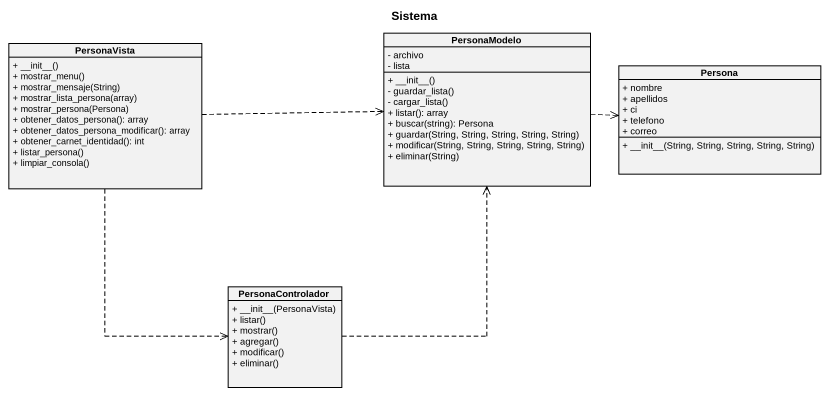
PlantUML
@startuml
title Sistema
hide circle
hide empty members
skinparam classAttributeIconSize 0
class PersonaVista {
  + ~__init~__()
  + mostrar_menu()
  + mostrar_mensaje(String)
  + mostrar_lista_persona(array)
  + mostrar_persona(Persona)
  + obtener_datos_persona(): array
  + obtener_datos_persona_modificar(): array
  + obtener_carnet_identidad(): int
  + listar_persona()
  + limpiar_consola()
}
class PersonaModelo {
  - archivo
  - lista
  + ~__init~__()
  - guardar_lista()
  - cargar_lista()
  + listar(): array
  + buscar(string): Persona
  + guardar(String, String, String, String, String)
  + modificar(String, String, String, String, String)
  + eliminar(String)
}
class Persona {
  + nombre
  + apellidos
  + ci
  + telefono
  + correo
  + ~__init~__(String, String, String, String, String)
}
class PersonaControlador {
  + ~__init~__(PersonaVista)
  + listar()
  + mostrar()
  + agregar()
  + modificar()
  + eliminar()
}
PersonaVista .right.> PersonaModelo
PersonaVista ..> PersonaControlador
PersonaModelo .right.> Persona
PersonaControlador .up.> PersonaModelo
@enduml
